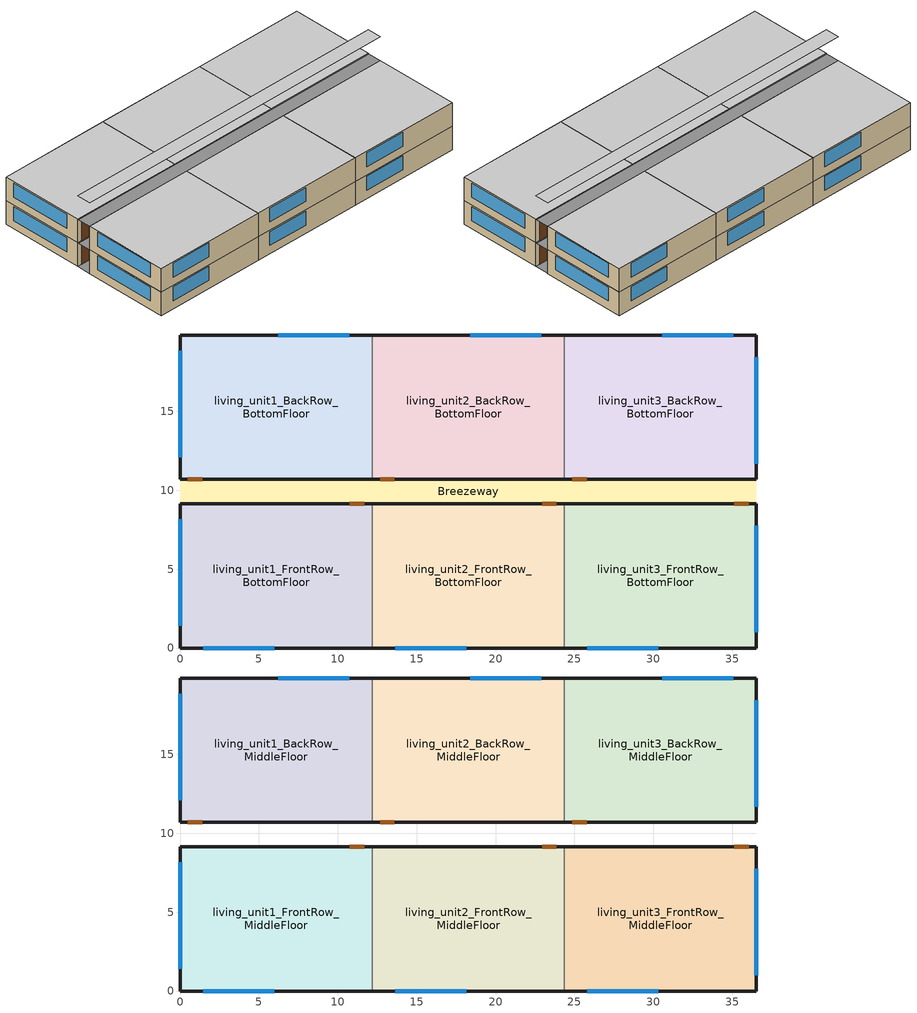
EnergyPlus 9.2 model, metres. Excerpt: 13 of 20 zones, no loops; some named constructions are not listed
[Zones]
living_unit1_FrontRow_BottomFloor
 floor ground (ext-floor-en-std-replaceme-res-replaceme): 12.18,0 0,0 0,9.16 12.18,9.16 z0.15
 wall outside (ext-wall-en-std-replaceme-res-replaceme): 12.18,9.16 0,9.16 0,0 12.18,0 z0.15:2.74
 wall to living_unit2_FrontRow_BottomFloor (interiorwall-res-replaceme): 12.18,0 12.18,9.16 z0.15:2.74
 window (ext-window-en-std-replaceme): 1.46,0 5.96,0 / 0,8.16 0,1.41 z1.07:2.59
 door (ext-door-en-std-replaceme): 11.68,9.16 10.76,9.16 z0.15:2.29
living_unit2_FrontRow_BottomFloor
 floor ground (ext-floor-en-std-replaceme-res-replaceme): 24.36,0 12.18,0 12.18,9.16 24.36,9.16 z0.15
 wall outside (ext-wall-en-std-replaceme-res-replaceme): 12.18,0 24.36,0 / 24.36,9.16 12.18,9.16 z0.15:2.74
 wall to living_unit3_FrontRow_BottomFloor (interiorwall-res-replaceme): 24.36,0 24.36,9.16 z0.15:2.74
 window (ext-window-en-std-replaceme): 13.64,0 18.14,0 z1.07:2.59
 door (ext-door-en-std-replaceme): 23.86,9.16 22.94,9.16 z0.15:2.29
living_unit3_FrontRow_BottomFloor
 floor ground (ext-floor-en-std-replaceme-res-replaceme): 36.54,0 24.36,0 24.36,9.16 36.54,9.16 z0.15
 wall outside (ext-wall-en-std-replaceme-res-replaceme): 24.36,0 36.54,0 36.54,9.16 24.36,9.16 z0.15:2.74
 window (ext-window-en-std-replaceme): 36.54,1 36.54,7.75 / 25.82,0 30.32,0 z1.07:2.59
 door (ext-door-en-std-replaceme): 36.04,9.16 35.12,9.16 z0.15:2.29
living_unit1_BackRow_BottomFloor
 floor ground (ext-floor-en-std-replaceme-res-replaceme): 12.18,10.68 0,10.68 0,19.84 12.18,19.84 z0.15
 wall outside (ext-wall-en-std-replaceme-res-replaceme): 12.18,19.84 0,19.84 0,10.68 12.18,10.68 z0.15:2.74
 wall to living_unit2_BackRow_BottomFloor (interiorwall-res-replaceme): 12.18,10.68 12.18,19.84 z0.15:2.74
 window (ext-window-en-std-replaceme): 10.72,19.84 6.22,19.84 / 0,18.84 0,12.09 z1.07:2.59
 door (ext-door-en-std-replaceme): 0.5,10.68 1.41,10.68 z0.15:2.29
living_unit2_BackRow_BottomFloor
 floor ground (ext-floor-en-std-replaceme-res-replaceme): 24.36,10.68 12.18,10.68 12.18,19.84 24.36,19.84 z0.15
 wall outside (ext-wall-en-std-replaceme-res-replaceme): 12.18,10.68 24.36,10.68 / 24.36,19.84 12.18,19.84 z0.15:2.74
 wall to living_unit3_BackRow_BottomFloor (interiorwall-res-replaceme): 24.36,10.68 24.36,19.84 z0.15:2.74
 window (ext-window-en-std-replaceme): 22.9,19.84 18.4,19.84 z1.07:2.59
 door (ext-door-en-std-replaceme): 12.68,10.68 13.59,10.68 z0.15:2.29
living_unit3_BackRow_BottomFloor
 floor ground (ext-floor-en-std-replaceme-res-replaceme): 36.54,10.68 24.36,10.68 24.36,19.84 36.54,19.84 z0.15
 wall outside (ext-wall-en-std-replaceme-res-replaceme): 24.36,10.68 36.54,10.68 36.54,19.84 24.36,19.84 z0.15:2.74
 window (ext-window-en-std-replaceme): 36.54,11.68 36.54,18.43 / 35.08,19.84 30.58,19.84 z1.07:2.59
 door (ext-door-en-std-replaceme): 24.86,10.68 25.77,10.68 z0.15:2.29
Breezeway
 floor outside (ext-floor-en-std-replaceme-res-replaceme): 36.54,9.16 0,9.16 0,10.68 36.54,10.68 z0.15; 36.54,9.16 0,9.16 0,10.68 36.54,10.68 z2.74; 36.54,9.16 0,9.16 0,10.68 36.54,10.68 z5.33
 ceiling to attic (attic-ceiling-en-std-replaceme): 0,9.16 36.54,9.16 36.54,10.68 0,10.68 z7.92
living_unit1_FrontRow_MiddleFloor
 floor to living_unit1_FrontRow_BottomFloor (ceiling-floor-layer): 12.18,0 0,0 0,9.16 12.18,9.16 z2.74
 wall outside (ext-wall-en-std-replaceme-res-replaceme): 12.18,9.16 0,9.16 0,0 12.18,0 z2.74:5.33
 wall to living_unit2_FrontRow_MiddleFloor (interiorwall-res-replaceme): 12.18,0 12.18,9.16 z2.74:5.33
 window (ext-window-en-std-replaceme): 1.46,0 5.96,0 / 0,8.16 0,1.41 z3.66:5.18
 door (ext-door-en-std-replaceme): 11.68,9.16 10.76,9.16 z2.74:4.88
 ceiling to living_unit1_FrontRow_TopFloor (ceiling-floor-layer): 0,0 12.18,0 12.18,9.16 0,9.16 z5.33
living_unit2_FrontRow_MiddleFloor
 floor to living_unit2_FrontRow_BottomFloor (ceiling-floor-layer): 24.36,0 12.18,0 12.18,9.16 24.36,9.16 z2.74
 wall outside (ext-wall-en-std-replaceme-res-replaceme): 12.18,0 24.36,0 / 24.36,9.16 12.18,9.16 z2.74:5.33
 wall to living_unit3_FrontRow_MiddleFloor (interiorwall-res-replaceme): 24.36,0 24.36,9.16 z2.74:5.33
 window (ext-window-en-std-replaceme): 13.64,0 18.14,0 z3.66:5.18
 door (ext-door-en-std-replaceme): 23.86,9.16 22.94,9.16 z2.74:4.88
 ceiling to living_unit2_FrontRow_TopFloor (ceiling-floor-layer): 12.18,0 24.36,0 24.36,9.16 12.18,9.16 z5.33
living_unit3_FrontRow_MiddleFloor
 floor to living_unit3_FrontRow_BottomFloor (ceiling-floor-layer): 36.54,0 24.36,0 24.36,9.16 36.54,9.16 z2.74
 wall outside (ext-wall-en-std-replaceme-res-replaceme): 24.36,0 36.54,0 36.54,9.16 24.36,9.16 z2.74:5.33
 window (ext-window-en-std-replaceme): 36.54,1 36.54,7.75 / 25.82,0 30.32,0 z3.66:5.18
 door (ext-door-en-std-replaceme): 36.04,9.16 35.12,9.16 z2.74:4.88
 ceiling to living_unit3_FrontRow_TopFloor (ceiling-floor-layer): 24.36,0 36.54,0 36.54,9.16 24.36,9.16 z5.33
living_unit1_BackRow_MiddleFloor
 floor to living_unit1_BackRow_BottomFloor (ceiling-floor-layer): 12.18,10.68 0,10.68 0,19.84 12.18,19.84 z2.74
 wall outside (ext-wall-en-std-replaceme-res-replaceme): 12.18,19.84 0,19.84 0,10.68 12.18,10.68 z2.74:5.33
 wall to living_unit2_BackRow_MiddleFloor (interiorwall-res-replaceme): 12.18,10.68 12.18,19.84 z2.74:5.33
 window (ext-window-en-std-replaceme): 10.72,19.84 6.22,19.84 / 0,18.84 0,12.09 z3.66:5.18
 door (ext-door-en-std-replaceme): 0.5,10.68 1.41,10.68 z2.74:4.88
 ceiling to living_unit1_BackRow_TopFloor (ceiling-floor-layer): 0,10.68 12.18,10.68 12.18,19.84 0,19.84 z5.33
living_unit2_BackRow_MiddleFloor
 floor to living_unit2_BackRow_BottomFloor (ceiling-floor-layer): 24.36,10.68 12.18,10.68 12.18,19.84 24.36,19.84 z2.74
 wall outside (ext-wall-en-std-replaceme-res-replaceme): 12.18,10.68 24.36,10.68 / 24.36,19.84 12.18,19.84 z2.74:5.33
 wall to living_unit3_BackRow_MiddleFloor (interiorwall-res-replaceme): 24.36,10.68 24.36,19.84 z2.74:5.33
 window (ext-window-en-std-replaceme): 22.9,19.84 18.4,19.84 z3.66:5.18
 door (ext-door-en-std-replaceme): 12.68,10.68 13.59,10.68 z2.74:4.88
 ceiling to living_unit2_BackRow_TopFloor (ceiling-floor-layer): 12.18,10.68 24.36,10.68 24.36,19.84 12.18,19.84 z5.33
living_unit3_BackRow_MiddleFloor
 floor to living_unit3_BackRow_BottomFloor (ceiling-floor-layer): 36.54,10.68 24.36,10.68 24.36,19.84 36.54,19.84 z2.74
 wall outside (ext-wall-en-std-replaceme-res-replaceme): 24.36,10.68 36.54,10.68 36.54,19.84 24.36,19.84 z2.74:5.33
 window (ext-window-en-std-replaceme): 36.54,11.68 36.54,18.43 / 35.08,19.84 30.58,19.84 z3.66:5.18
 door (ext-door-en-std-replaceme): 24.86,10.68 25.77,10.68 z2.74:4.88
 ceiling to living_unit3_BackRow_TopFloor (ceiling-floor-layer): 24.36,10.68 36.54,10.68 36.54,19.84 24.36,19.84 z5.33
[Building]
MF_Connecticut_Hartford-Bradley.Intl.AP.725080_gasfurnace_slab_IECC_2006: North Axis {deg}=0; Terrain=Suburbs; Loads Convergence Tolerance Value=0.04; Temperature Convergence Tolerance Value {deltaC}=0.4; Solar Distribution=FullExterior; Maximum Number of Warmup Days=25; Minimum Number of Warmup Days=6
[Site:Location]
Hartford Bradley Intl Ap_CT_USA Design_Conditions: Latitude {deg}=41.93; Longitude {deg}=-72.68; Time Zone {hr}=-5; Elevation {m}=49
[SizingPeriod:WeatherFileDays] Begin Day of Month=21; End Day of Month=22; Day of Week for Start Day=Monday; Use Weather File Daylight Saving Period=Yes; Use Weather File Rain and Snow Indicators=Yes
Name | Begin Month | End Month
WF1 | 1 | 1
WF2 | 7 | 7
[SizingPeriod:DesignDay]
Hartford Bradley Intl Ap Ann Clg .4% Condns DB=>MWB: Month=7; Day of Month=21; Day Type=SummerDesignDay; Maximum Dry-Bulb Temperature {C}=33.1; Daily Dry-Bulb Temperature Range {deltaC}=11.4; Humidity Condition Type=Wetbulb; Wetbulb or DewPoint at Maximum Dry-Bulb {C}=23; Barometric Pressure {Pa}=100738; Wind Speed {m/s}=4.5; Wind Direction {deg}=220; Rain Indicator=No; Snow Indicator=No; Daylight Saving Time Indicator=No; Solar Model Indicator=ASHRAEClearSky; Sky Clearness=1
[Site:WaterMainsTemperature]
Calculation Method=Correlation; Annual Average Outdoor Air Temperature {C}=10.3333; Maximum Difference In Monthly Average Outdoor Air Temperatures {deltaC}=25.6
[Material]
Lumber_2x4: Roughness=Rough; Thickness {m}=0.0890016; Conductivity {W/m-K}=0.115458; Density {kg/m3}=512.64; Specific Heat {J/kg-K}=767.58; Thermal Absorptance=0.9; Solar Absorptance=0.7; Visible Absorptance=0.7
[WindowMaterial:SimpleGlazingSystem]
Glass-en-standard: U-Factor {W/m2-K}=1.98751; Solar Heat Gain Coefficient=0.4; Visible Transmittance=0.88
[WindowMaterial:Blind]
ext_blind: Slat Orientation=Horizontal; Slat Width {m}=0.025; Slat Separation {m}=0.01875; Slat Thickness {m}=0.001; Slat Angle {deg}=45; Slat Conductivity {W/m-K}=221; Slat Beam Solar Transmittance=0; Front Side Slat Beam Solar Reflectance=0.5; Back Side Slat Beam Solar Reflectance=0.5; Slat Diffuse Solar Transmittance=0; Front Side Slat Diffuse Solar Reflectance=0.5; Back Side Slat Diffuse Solar Reflectance=0.5; Slat Beam Visible Transmittance=0; Front Side Slat Beam Visible Reflectance=0.5; Back Side Slat Beam Visible Reflectance=0.5; Slat Diffuse Visible Transmittance=0; Front Side Slat Diffuse Visible Reflectance=0.5; Back Side Slat Diffuse Visible Reflectance=0.5; Slat Infrared Hemispherical Transmittance=0; Front Side Slat Infrared Hemispherical Emissivity=0.9; Back Side Slat Infrared Hemispherical Emissivity=0.9; Blind to Glass Distance {m}=0.05; Blind Top Opening Multiplier=0.5; Blind Bottom Opening Multiplier=0.5; Blind Left Side Opening Multiplier=0.5; Blind Right Side Opening Multiplier=0.5
[Construction]
ceiling-floor-layer: Lumber_2x4
window_w_blinds: ext_blind, Glass-en-standard
[Zone] Multiplier=1
Breezeway; living_unit1_FrontRow_BottomFloor; living_unit2_FrontRow_BottomFloor; living_unit3_FrontRow_BottomFloor; living_unit1_BackRow_BottomFloor; living_unit2_BackRow_BottomFloor; living_unit3_BackRow_BottomFloor; living_unit1_FrontRow_MiddleFloor; living_unit2_FrontRow_MiddleFloor; living_unit3_FrontRow_MiddleFloor; living_unit1_BackRow_MiddleFloor; living_unit2_BackRow_MiddleFloor; living_unit3_BackRow_MiddleFloor
[WindowShadingControl] Shading Type=ExteriorBlind; Construction with Shading=window_w_blinds; Shading Control Type=OnIfHighOutdoorAirTemperature; Setpoint {W/m2, W or deg C}=25; Shading Control Is Scheduled=Yes; Glare Control Is Active=No; Multiple Surface Control Type=Sequential
Name | Zone | Fenestration Surface 1 | Fenestration Surface 2
Shades-living_unit1_FrontRow_BottomFloor | living_unit1_FrontRow_BottomFloor | Window_ldf_unit1_FrontRow_BottomFloor | Window_sdl_unit3_FrontRow_BottomFloor
Shades-living_unit2_FrontRow_BottomFloor | living_unit2_FrontRow_BottomFloor | Window_ldf_unit2_FrontRow_BottomFloor
Shades-living_unit3_FrontRow_BottomFloor | living_unit3_FrontRow_BottomFloor | Window_sdr_unit3_FrontRow_BottomFloor | Window_ldf_unit3_FrontRow_BottomFloor
Shades-living_unit1_BackRow_BottomFloor | living_unit1_BackRow_BottomFloor | Window_ldb_unit1_BackRow_BottomFloor | Window_sdl_unit3_BackRow_BottomFloor
Shades-living_unit2_BackRow_BottomFloor | living_unit2_BackRow_BottomFloor | Window_ldb_unit2_BackRow_BottomFloor
Shades-living_unit3_BackRow_BottomFloor | living_unit3_BackRow_BottomFloor | Window_sdr_unit3_BackRow_BottomFloor | Window_ldb_unit3_BackRow_BottomFloor
Shades-living_unit1_FrontRow_MiddleFloor | living_unit1_FrontRow_MiddleFloor | Window_ldf_unit1_FrontRow_MiddleFloor | Window_sdl_unit3_FrontRow_MiddleFloor
Shades-living_unit2_FrontRow_MiddleFloor | living_unit2_FrontRow_MiddleFloor | Window_ldf_unit2_FrontRow_MiddleFloor
Shades-living_unit3_FrontRow_MiddleFloor | living_unit3_FrontRow_MiddleFloor | Window_sdr_unit3_FrontRow_MiddleFloor | Window_ldf_unit3_FrontRow_MiddleFloor
Shades-living_unit1_BackRow_MiddleFloor | living_unit1_BackRow_MiddleFloor | Window_ldb_unit1_BackRow_MiddleFloor | Window_sdl_unit3_BackRow_MiddleFloor
Shades-living_unit2_BackRow_MiddleFloor | living_unit2_BackRow_MiddleFloor | Window_ldb_unit2_BackRow_MiddleFloor
Shades-living_unit3_BackRow_MiddleFloor | living_unit3_BackRow_MiddleFloor | Window_sdr_unit3_BackRow_MiddleFloor | Window_ldb_unit3_BackRow_MiddleFloor
[GroundHeatTransfer:Control]
gtp_control: Run Basement Preprocessor=no; Run Slab Preprocessor=No
[GroundHeatTransfer:Slab:Materials]
NMAT: Number of materials=2; ALBEDO: Surface Albedo: No Snow=0.16; ALBEDO: Surface Albedo: Snow=0.4; EPSLW: Surface Emissivity: No Snow=0.9; EPSLW: Surface Emissivity: Snow=0.9; Z0: Surface Roughness: No Snow {cm}=0.75; Z0: Surface Roughness: Snow {cm}=0.05; HIN: Indoor HConv: Downward Flow {W/m2-K}=6; HIN: Indoor HConv: Upward {W/m2-K}=9
[GroundHeatTransfer:Slab:MatlProps]
RHO: Slab Material density {kg/m3}=2300; RHO: Soil Density {kg/m3}=1200; CP: Slab CP {J/kg-K}=650; CP: Soil CP {J/kg-K}=1200; TCON: Slab k {W/m-K}=0.9; TCON: Soil k {W/m-K}=1
[GroundHeatTransfer:Slab:BoundConds]
EVTR: Is surface evapotranspiration modeled=FALSE; FIXBC: is the lower boundary at a fixed temperature=TRUE; TDEEPin {C}=10; USRHflag: Is the ground surface h specified by the user?=FALSE
[GroundHeatTransfer:Slab:BldgProps]
IYRS: Number of years to iterate=10; Shape: Slab shape=0; HBLDG: Building height {m}=4; TIN1: January Indoor Average Temperature Setpoint {C}=22.22; TIN2: February Indoor Average Temperature Setpoint {C}=22.22; TIN3: March Indoor Average Temperature Setpoint {C}=22.22; TIN4: April Indoor Average Temperature Setpoint {C}=22.22; TIN5: May Indoor Average Temperature Setpoint {C}=22.22; TIN6: June Indoor Average Temperature Setpoint {C}=23.88; TIN7: July Indoor Average Temperature Setpoint {C}=23.88; TIN8: August Indoor Average Temperature Setpoint {C}=23.88; TIN9: September Indoor Average Temperature Setpoint {C}=23.88; TIN10: October Indoor Average Temperature Setpoint {C}=22.22; TIN11: November Indoor Average Temperature Setpoint {C}=22.22; TIN12: December Indoor Average Temperature Setpoint {C}=22.22; TINAmp: Daily Indoor sine wave variation amplitude {deltaC}=0; ConvTol: Convergence Tolerance=0.1
[GroundHeatTransfer:Slab:Insulation]
RINS: R value of under slab insulation {m2-K/W}=0; DINS: Width of strip of under slab insulation {m}=0; RVINS: R value of vertical insulation {m2-K/W}=1.761; ZVINS: Depth of vertical insulation {m}=1.5; IVINS: Flag: Is there vertical insulation=1
[GroundHeatTransfer:Slab:EquivalentSlab]
APRatio: The area to perimeter ratio for this slab {m}=2.84365; SLABDEPTH: Thickness of slab on grade {m}=0.1; CLEARANCE: Distance from edge of slab to domain edge {m}=15; ZCLEARANCE: Distance from bottom of slab to domain bottom {m}=15
[GroundHeatTransfer:Basement:SimParameters]
F: Multiplier for the ADI solution=0.1; IYRS: Maximum number of yearly iterations:=15
[GroundHeatTransfer:Basement:MatlProps]
NMAT: Number of materials in this domain=6; Density for Foundation Wall {kg/m3}=2243; density for Floor Slab {kg/m3}=2243; density for Ceiling {kg/m3}=311; density for Soil {kg/m3}=1500; density for Gravel {kg/m3}=2000; density for Wood {kg/m3}=449; Specific heat for foundation wall {J/kg-K}=880; Specific heat for floor slab {J/kg-K}=880; Specific heat for ceiling {J/kg-K}=1530; Specific heat for soil {J/kg-K}=840; Specific heat for gravel {J/kg-K}=720; Specific heat for wood {J/kg-K}=1530; Thermal conductivity for foundation wall {W/m-K}=1.4; Thermal conductivity for floor slab {W/m-K}=1.4; Thermal conductivity for ceiling {W/m-K}=0.09; thermal conductivity for soil {W/m-K}=1.1; thermal conductivity for gravel {W/m-K}=1.9; thermal conductivity for wood {W/m-K}=0.12
[GroundHeatTransfer:Basement:Insulation]
REXT: R Value of any exterior insulation {m2-K/W}=2.2893; INSFULL: Flag: Is the wall fully insulated?=True
[GroundHeatTransfer:Basement:SurfaceProps]
ALBEDO: Surface albedo for No snow conditions=0.16; ALBEDO: Surface albedo for snow conditions=0.4; EPSLN: Surface emissivity No Snow=0.94; EPSLN: Surface emissivity with Snow=0.86; VEGHT: Surface roughness No snow conditions {cm}=6; VEGHT: Surface roughness Snow conditions {cm}=0.25; PET: Flag, Potential evapotranspiration on?=False
[GroundHeatTransfer:Basement:BldgData]
DWALL: Wall thickness {m}=0.2; DSLAB: Floor slab thickness {m}=0.243828; DGRAVXY: Width of gravel pit beside basement wall {m}=0.3; DGRAVZN: Gravel depth extending above the floor slab {m}=0.2; DGRAVZP: Gravel depth below the floor slab {m}=0.1
[GroundHeatTransfer:Basement:Interior]
COND: Flag: Is the basement conditioned?=True; HIN: Downward convection only heat transfer coefficient {W/m2-K}=0.92; HIN: Upward convection only heat transfer coefficient {W/m2-K}=4.04; HIN: Horizontal convection only heat transfer coefficient {W/m2-K}=3.08; HIN: Downward combined (convection and radiation) heat transfer coefficient {W/m2-K}=6.13; HIN: Upward combined (convection and radiation) heat transfer coefficient {W/m2-K}=9.26; HIN: Horizontal combined (convection and radiation) heat transfer coefficient {W/m2-K}=8.29
[GroundHeatTransfer:Basement:ComBldg]
January average temperature {C}=21; February average temperature {C}=21; March average temperature {C}=21; April average temperature {C}=21; May average temperature {C}=24; June average temperature {C}=24; July average temperature {C}=24; August average temperature {C}=24; September average temperature {C}=24; October average temperature {C}=24; November average temperature {C}=21; December average temperature {C}=21; Daily variation sine wave amplitude {deltaC}=21
[GroundHeatTransfer:Basement:EquivSlab]
APRatio: The area to perimeter ratio for this slab {m}=8.57295; EquivSizing: Flag=True
[GroundHeatTransfer:Basement:EquivAutoGrid]
CLEARANCE: Distance from outside of wall to edge of 3-D ground domain {m}=15; SlabDepth: Thickness of the floor slab {m}=0.1; BaseDepth: Depth of the basement wall below grade {m}=1.21914
[People] Number of People Schedule=occupancy_sch; Number of People Calculation Method=People; Number of People=2; Fraction Radiant=0; Sensible Heat Fraction=autocalculate; Activity Level Schedule=activity_sch; Enable ASHRAE 55 Comfort Warnings=No; Mean Radiant Temperature Calculation Type=ZoneAveraged
Name | Zone or ZoneList
people_unit1_FrontRow_BottomFloor | living_unit1_FrontRow_BottomFloor
people_unit2_FrontRow_BottomFloor | living_unit2_FrontRow_BottomFloor
people_unit3_FrontRow_BottomFloor | living_unit3_FrontRow_BottomFloor
people_unit1_BackRow_BottomFloor | living_unit1_BackRow_BottomFloor
people_unit2_BackRow_BottomFloor | living_unit2_BackRow_BottomFloor
people_unit3_BackRow_BottomFloor | living_unit3_BackRow_BottomFloor
people_unit1_FrontRow_MiddleFloor | living_unit1_FrontRow_MiddleFloor
people_unit2_FrontRow_MiddleFloor | living_unit2_FrontRow_MiddleFloor
people_unit3_FrontRow_MiddleFloor | living_unit3_FrontRow_MiddleFloor
people_unit1_BackRow_MiddleFloor | living_unit1_BackRow_MiddleFloor
people_unit2_BackRow_MiddleFloor | living_unit2_BackRow_MiddleFloor
people_unit3_BackRow_MiddleFloor | living_unit3_BackRow_MiddleFloor
[Lights] Design Level Calculation Method=Watts/Area; Return Air Fraction=0; Fraction Radiant=0.6; Fraction Visible=0.2; Fraction Replaceable=0
Name | Zone or ZoneList | Schedule | Watts per Zone Floor Area {W/m2}
Living Hardwired Lighting1_FrontRow_BottomFloor | living_unit1_FrontRow_BottomFloor | LightingProfile_EELighting | 1.5
Living Plug-in Lighting1_FrontRow_BottomFloor | living_unit1_FrontRow_BottomFloor | LightingProfile | 0.3097
Living Hardwired Lighting2_FrontRow_BottomFloor | living_unit2_FrontRow_BottomFloor | LightingProfile_EELighting | 1.239
Living Plug-in Lighting2_FrontRow_BottomFloor | living_unit2_FrontRow_BottomFloor | LightingProfile_EELighting | 0.3097
Living Hardwired Lighting3_FrontRow_BottomFloor | living_unit3_FrontRow_BottomFloor | LightingProfile_EELighting | 1.239
Living Plug-in Lighting3_FrontRow_BottomFloor | living_unit3_FrontRow_BottomFloor | LightingProfile_EELighting | 0.3097
Living Hardwired Lighting1_BackRow_BottomFloor | living_unit1_BackRow_BottomFloor | LightingProfile_EELighting | 1.239
Living Plug-in Lighting1_BackRow_BottomFloor | living_unit1_BackRow_BottomFloor | LightingProfile_EELighting | 0.3097
Living Hardwired Lighting2_BackRow_BottomFloor | living_unit2_BackRow_BottomFloor | LightingProfile_EELighting | 1.239
Living Plug-in Lighting2_BackRow_BottomFloor | living_unit2_BackRow_BottomFloor | LightingProfile_EELighting | 0.3097
Living Hardwired Lighting3_BackRow_BottomFloor | living_unit3_BackRow_BottomFloor | LightingProfile_EELighting | 1.239
Living Plug-in Lighting3_BackRow_BottomFloor | living_unit3_BackRow_BottomFloor | LightingProfile_EELighting | 0.3097
Living Hardwired Lighting1_FrontRow_MiddleFloor | living_unit1_FrontRow_MiddleFloor | LightingProfile_EELighting | 1.239
Living Plug-in Lighting1_FrontRow_MiddleFloor | living_unit1_FrontRow_MiddleFloor | LightingProfile | 0.3097
Living Hardwired Lighting2_FrontRow_MiddleFloor | living_unit2_FrontRow_MiddleFloor | LightingProfile | 1.239
Living Plug-in Lighting2_FrontRow_MiddleFloor | living_unit2_FrontRow_MiddleFloor | LightingProfile | 0.3097
Living Hardwired Lighting3_FrontRow_MiddleFloor | living_unit3_FrontRow_MiddleFloor | LightingProfile_EELighting | 1.239
Living Plug-in Lighting3_FrontRow_MiddleFloor | living_unit3_FrontRow_MiddleFloor | LightingProfile_EELighting | 0.3097
Living Hardwired Lighting1_BackRow_MiddleFloor | living_unit1_BackRow_MiddleFloor | LightingProfile_EELighting | 1.239
Living Plug-in Lighting1_BackRow_MiddleFloor | living_unit1_BackRow_MiddleFloor | LightingProfile_EELighting | 0.3097
Living Hardwired Lighting2_BackRow_MiddleFloor | living_unit2_BackRow_MiddleFloor | LightingProfile_EELighting | 1.239
Living Plug-in Lighting2_BackRow_MiddleFloor | living_unit2_BackRow_MiddleFloor | LightingProfile_EELighting | 0.3097
Living Hardwired Lighting3_BackRow_MiddleFloor | living_unit3_BackRow_MiddleFloor | LightingProfile_EELighting | 1.239
Living Plug-in Lighting3_BackRow_MiddleFloor | living_unit3_BackRow_MiddleFloor | LightingProfile_EELighting | 0.3097
[ElectricEquipment]
Name | Zone or ZoneList | Schedule | Design Level Calculation Method | Design Level {W} | Fraction Latent | Fraction Radiant | Fraction Lost | Watts per Zone Floor Area {W/m2}
Refrigerator1_FrontRow_BottomFloor | living_unit1_FrontRow_BottomFloor | Refrigerator | EquipmentLevel | 91.094 | 0 | 0 | 0
Misc Elec Load1_FrontRow_BottomFloor | living_unit1_FrontRow_BottomFloor | MiscPlugLoad | Watts/Area |  | 0.062439 | 0.411909 | 0.251045 | 2.46
Clothes Washer1_FrontRow_BottomFloor | living_unit1_FrontRow_BottomFloor | ClothesWasher | EquipmentLevel | 29.5818 | 0 | 0.48 | 0.2
Clothes Dryer1_FrontRow_BottomFloor | living_unit1_FrontRow_BottomFloor | ClothesDryer | EquipmentLevel | 222.113 | 0.05 | 0.09 | 0.8
Dishwasher1_FrontRow_BottomFloor | living_unit1_FrontRow_BottomFloor | Dishwasher | EquipmentLevel | 68.3276 | 0.15 | 0.36 | 0.25
Misc Elec Load21_FrontRow_BottomFloor | living_unit1_FrontRow_BottomFloor | always_avail | EquipmentLevel | 121.881 | 0.062439 | 0.411909 | 0.251045
Refrigerator2_FrontRow_BottomFloor | living_unit2_FrontRow_BottomFloor | Refrigerator | EquipmentLevel | 91.094 | 0 | 0 | 0
Misc Elec Load2_FrontRow_BottomFloor | living_unit2_FrontRow_BottomFloor | MiscPlugLoad | Watts/Area |  | 0.062439 | 0.411909 | 0.251045 | 2.46
Clothes Washer2_FrontRow_BottomFloor | living_unit2_FrontRow_BottomFloor | ClothesWasher | EquipmentLevel | 29.5818 | 0 | 0.48 | 0.2
Clothes Dryer2_FrontRow_BottomFloor | living_unit2_FrontRow_BottomFloor | ClothesDryer | EquipmentLevel | 222.113 | 0.05 | 0.09 | 0.8
Dishwasher2_FrontRow_BottomFloor | living_unit2_FrontRow_BottomFloor | Dishwasher | EquipmentLevel | 68.3276 | 0.15 | 0.36 | 0.25
Misc Elec Load22_FrontRow_BottomFloor | living_unit2_FrontRow_BottomFloor | always_avail | EquipmentLevel | 121.881 | 0.062439 | 0.411909 | 0.251045
Refrigerator3_FrontRow_BottomFloor | living_unit3_FrontRow_BottomFloor | Refrigerator | EquipmentLevel | 91.094 | 0 | 0 | 0
Misc Elec Load3_FrontRow_BottomFloor | living_unit3_FrontRow_BottomFloor | MiscPlugLoad | Watts/Area |  | 0.062439 | 0.411909 | 0.251045 | 2.46
Clothes Washer3_FrontRow_BottomFloor | living_unit3_FrontRow_BottomFloor | ClothesWasher | EquipmentLevel | 29.5818 | 0 | 0.48 | 0.2
Clothes Dryer3_FrontRow_BottomFloor | living_unit3_FrontRow_BottomFloor | ClothesDryer | EquipmentLevel | 222.113 | 0.05 | 0.09 | 0.8
Dishwasher3_FrontRow_BottomFloor | living_unit3_FrontRow_BottomFloor | Dishwasher | EquipmentLevel | 68.3276 | 0.15 | 0.36 | 0.25
Misc Elec Load23_FrontRow_BottomFloor | living_unit3_FrontRow_BottomFloor | always_avail | EquipmentLevel | 121.881 | 0.062439 | 0.411909 | 0.251045
Refrigerator1_BackRow_BottomFloor | living_unit1_BackRow_BottomFloor | Refrigerator | EquipmentLevel | 91.094 | 0 | 0 | 0
Misc Elec Load1_BackRow_BottomFloor | living_unit1_BackRow_BottomFloor | MiscPlugLoad | Watts/Area |  | 0.062439 | 0.411909 | 0.251045 | 2.46
Clothes Washer1_BackRow_BottomFloor | living_unit1_BackRow_BottomFloor | ClothesWasher | EquipmentLevel | 29.5818 | 0 | 0.48 | 0.2
Clothes Dryer1_BackRow_BottomFloor | living_unit1_BackRow_BottomFloor | ClothesDryer | EquipmentLevel | 222.113 | 0.05 | 0.09 | 0.8
Dishwasher1_BackRow_BottomFloor | living_unit1_BackRow_BottomFloor | Dishwasher | EquipmentLevel | 68.3276 | 0.15 | 0.36 | 0.25
Misc Elec Load21_BackRow_BottomFloor | living_unit1_BackRow_BottomFloor | always_avail | EquipmentLevel | 121.881 | 0.062439 | 0.411909 | 0.251045
Refrigerator2_BackRow_BottomFloor | living_unit2_BackRow_BottomFloor | Refrigerator | EquipmentLevel | 91.094 | 0 | 0 | 0
Misc Elec Load2_BackRow_BottomFloor | living_unit2_BackRow_BottomFloor | MiscPlugLoad | Watts/Area |  | 0.062439 | 0.411909 | 0.251045 | 2.46
Clothes Washer2_BackRow_BottomFloor | living_unit2_BackRow_BottomFloor | ClothesWasher | EquipmentLevel | 29.5818 | 0 | 0.48 | 0.2
Clothes Dryer2_BackRow_BottomFloor | living_unit2_BackRow_BottomFloor | ClothesDryer | EquipmentLevel | 222.113 | 0.05 | 0.09 | 0.8
Dishwasher2_BackRow_BottomFloor | living_unit2_BackRow_BottomFloor | Dishwasher | EquipmentLevel | 68.3276 | 0.15 | 0.36 | 0.25
Misc Elec Load22_BackRow_BottomFloor | living_unit2_BackRow_BottomFloor | always_avail | EquipmentLevel | 121.881 | 0.062439 | 0.411909 | 0.251045
Refrigerator3_BackRow_BottomFloor | living_unit3_BackRow_BottomFloor | Refrigerator | EquipmentLevel | 91.094 | 0 | 0 | 0
Misc Elec Load3_BackRow_BottomFloor | living_unit3_BackRow_BottomFloor | MiscPlugLoad | Watts/Area |  | 0.062439 | 0.411909 | 0.251045 | 2.46
Clothes Washer3_BackRow_BottomFloor | living_unit3_BackRow_BottomFloor | ClothesWasher | EquipmentLevel | 29.5818 | 0 | 0.48 | 0.2
Clothes Dryer3_BackRow_BottomFloor | living_unit3_BackRow_BottomFloor | ClothesDryer | EquipmentLevel | 222.113 | 0.05 | 0.09 | 0.8
Dishwasher3_BackRow_BottomFloor | living_unit3_BackRow_BottomFloor | Dishwasher | EquipmentLevel | 68.3276 | 0.15 | 0.36 | 0.25
Misc Elec Load23_BackRow_BottomFloor | living_unit3_BackRow_BottomFloor | always_avail | EquipmentLevel | 121.881 | 0.062439 | 0.411909 | 0.251045
Refrigerator1_FrontRow_MiddleFloor | living_unit1_FrontRow_MiddleFloor | Refrigerator | EquipmentLevel | 91.094 | 0 | 0 | 0
Misc Elec Load1_FrontRow_MiddleFloor | living_unit1_FrontRow_MiddleFloor | MiscPlugLoad | Watts/Area |  | 0.062439 | 0.411909 | 0.251045 | 2.46
Clothes Washer1_FrontRow_MiddleFloor | living_unit1_FrontRow_MiddleFloor | ClothesWasher | EquipmentLevel | 29.5818 | 0 | 0.48 | 0.2
Clothes Dryer1_FrontRow_MiddleFloor | living_unit1_FrontRow_MiddleFloor | ClothesDryer | EquipmentLevel | 222.113 | 0.05 | 0.09 | 0.8
Dishwasher1_FrontRow_MiddleFloor | living_unit1_FrontRow_MiddleFloor | Dishwasher | EquipmentLevel | 68.3276 | 0.15 | 0.36 | 0.25
Misc Elec Load21_FrontRow_MiddleFloor | living_unit1_FrontRow_MiddleFloor | always_avail | EquipmentLevel | 121.881 | 0.062439 | 0.411909 | 0.251045
Refrigerator2_FrontRow_MiddleFloor | living_unit2_FrontRow_MiddleFloor | Refrigerator | EquipmentLevel | 91.094 | 0 | 0 | 0
Misc Elec Load2_FrontRow_MiddleFloor | living_unit2_FrontRow_MiddleFloor | MiscPlugLoad | Watts/Area |  | 0.062439 | 0.411909 | 0.251045 | 2.46
Clothes Washer2_FrontRow_MiddleFloor | living_unit2_FrontRow_MiddleFloor | ClothesWasher | EquipmentLevel | 29.5818 | 0 | 0.48 | 0.2
Clothes Dryer2_FrontRow_MiddleFloor | living_unit2_FrontRow_MiddleFloor | ClothesDryer | EquipmentLevel | 222.113 | 0.05 | 0.09 | 0.8
Dishwasher2_FrontRow_MiddleFloor | living_unit2_FrontRow_MiddleFloor | Dishwasher | EquipmentLevel | 68.3276 | 0.15 | 0.36 | 0.25
Misc Elec Load22_FrontRow_MiddleFloor | living_unit2_FrontRow_MiddleFloor | always_avail | EquipmentLevel | 121.881 | 0.062439 | 0.411909 | 0.251045
Refrigerator3_FrontRow_MiddleFloor | living_unit3_FrontRow_MiddleFloor | Refrigerator | EquipmentLevel | 91.094 | 0 | 0 | 0
Misc Elec Load3_FrontRow_MiddleFloor | living_unit3_FrontRow_MiddleFloor | MiscPlugLoad | Watts/Area |  | 0.062439 | 0.411909 | 0.251045 | 2.46
Clothes Washer3_FrontRow_MiddleFloor | living_unit3_FrontRow_MiddleFloor | ClothesWasher | EquipmentLevel | 29.5818 | 0 | 0.48 | 0.2
Clothes Dryer3_FrontRow_MiddleFloor | living_unit3_FrontRow_MiddleFloor | ClothesDryer | EquipmentLevel | 222.113 | 0.05 | 0.09 | 0.8
Dishwasher3_FrontRow_MiddleFloor | living_unit3_FrontRow_MiddleFloor | Dishwasher | EquipmentLevel | 68.3276 | 0.15 | 0.36 | 0.25
Misc Elec Load23_FrontRow_MiddleFloor | living_unit3_FrontRow_MiddleFloor | always_avail | EquipmentLevel | 121.881 | 0.062439 | 0.411909 | 0.251045
Refrigerator1_BackRow_MiddleFloor | living_unit1_BackRow_MiddleFloor | Refrigerator | EquipmentLevel | 91.094 | 0 | 0 | 0
Misc Elec Load1_BackRow_MiddleFloor | living_unit1_BackRow_MiddleFloor | MiscPlugLoad | Watts/Area |  | 0.062439 | 0.411909 | 0.251045 | 2.46
Clothes Washer1_BackRow_MiddleFloor | living_unit1_BackRow_MiddleFloor | ClothesWasher | EquipmentLevel | 29.5818 | 0 | 0.48 | 0.2
Clothes Dryer1_BackRow_MiddleFloor | living_unit1_BackRow_MiddleFloor | ClothesDryer | EquipmentLevel | 222.113 | 0.05 | 0.09 | 0.8
Dishwasher1_BackRow_MiddleFloor | living_unit1_BackRow_MiddleFloor | Dishwasher | EquipmentLevel | 68.3276 | 0.15 | 0.36 | 0.25
Misc Elec Load21_BackRow_MiddleFloor | living_unit1_BackRow_MiddleFloor | always_avail | EquipmentLevel | 121.881 | 0.062439 | 0.411909 | 0.251045
Refrigerator2_BackRow_MiddleFloor | living_unit2_BackRow_MiddleFloor | Refrigerator | EquipmentLevel | 91.094 | 0 | 0 | 0
Misc Elec Load2_BackRow_MiddleFloor | living_unit2_BackRow_MiddleFloor | MiscPlugLoad | Watts/Area |  | 0.062439 | 0.411909 | 0.251045 | 2.46
Clothes Washer2_BackRow_MiddleFloor | living_unit2_BackRow_MiddleFloor | ClothesWasher | EquipmentLevel | 29.5818 | 0 | 0.48 | 0.2
Clothes Dryer2_BackRow_MiddleFloor | living_unit2_BackRow_MiddleFloor | ClothesDryer | EquipmentLevel | 222.113 | 0.05 | 0.09 | 0.8
Dishwasher2_BackRow_MiddleFloor | living_unit2_BackRow_MiddleFloor | Dishwasher | EquipmentLevel | 68.3276 | 0.15 | 0.36 | 0.25
Misc Elec Load22_BackRow_MiddleFloor | living_unit2_BackRow_MiddleFloor | always_avail | EquipmentLevel | 121.881 | 0.062439 | 0.411909 | 0.251045
Refrigerator3_BackRow_MiddleFloor | living_unit3_BackRow_MiddleFloor | Refrigerator | EquipmentLevel | 91.094 | 0 | 0 | 0
Misc Elec Load3_BackRow_MiddleFloor | living_unit3_BackRow_MiddleFloor | MiscPlugLoad | Watts/Area |  | 0.062439 | 0.411909 | 0.251045 | 2.46
Clothes Washer3_BackRow_MiddleFloor | living_unit3_BackRow_MiddleFloor | ClothesWasher | EquipmentLevel | 29.5818 | 0 | 0.48 | 0.2
Clothes Dryer3_BackRow_MiddleFloor | living_unit3_BackRow_MiddleFloor | ClothesDryer | EquipmentLevel | 222.113 | 0.05 | 0.09 | 0.8
Dishwasher3_BackRow_MiddleFloor | living_unit3_BackRow_MiddleFloor | Dishwasher | EquipmentLevel | 68.3276 | 0.15 | 0.36 | 0.25
Misc Elec Load23_BackRow_MiddleFloor | living_unit3_BackRow_MiddleFloor | always_avail | EquipmentLevel | 121.881 | 0.062439 | 0.411909 | 0.251045
[GasEquipment]
Name | Zone or ZoneList | Schedule | Design Level Calculation Method | Design Level {W} | Fraction Latent | Fraction Radiant | Fraction Lost | Power per Zone Floor Area {W/m2}
Cooking Range1_FrontRow_BottomFloor | living_unit1_FrontRow_BottomFloor | CookingRange | EquipmentLevel | 248.498 | 0.3 | 0.24 | 0.3
Misc Gas Load1_FrontRow_BottomFloor | living_unit1_FrontRow_BottomFloor | MiscPlugLoad | Watts/Area |  | 0.062439 | 0.411909 | 0.251045 | 0.297
Cooking Range2_FrontRow_BottomFloor | living_unit2_FrontRow_BottomFloor | CookingRange | EquipmentLevel | 248.498 | 0.3 | 0.24 | 0.3
Misc Gas Load2_FrontRow_BottomFloor | living_unit2_FrontRow_BottomFloor | MiscPlugLoad | Watts/Area |  | 0.062439 | 0.411909 | 0.251045 | 0.297
Cooking Range3_FrontRow_BottomFloor | living_unit3_FrontRow_BottomFloor | CookingRange | EquipmentLevel | 248.498 | 0.3 | 0.24 | 0.3
Misc Gas Load3_FrontRow_BottomFloor | living_unit3_FrontRow_BottomFloor | MiscPlugLoad | Watts/Area |  | 0.062439 | 0.411909 | 0.251045 | 0.297
Cooking Range1_BackRow_BottomFloor | living_unit1_BackRow_BottomFloor | CookingRange | EquipmentLevel | 248.498 | 0.3 | 0.24 | 0.3
Misc Gas Load1_BackRow_BottomFloor | living_unit1_BackRow_BottomFloor | MiscPlugLoad | Watts/Area |  | 0.062439 | 0.411909 | 0.251045 | 0.297
Cooking Range2_BackRow_BottomFloor | living_unit2_BackRow_BottomFloor | CookingRange | EquipmentLevel | 248.498 | 0.3 | 0.24 | 0.3
Misc Gas Load2_BackRow_BottomFloor | living_unit2_BackRow_BottomFloor | MiscPlugLoad | Watts/Area |  | 0.062439 | 0.411909 | 0.251045 | 0.297
Cooking Range3_BackRow_BottomFloor | living_unit3_BackRow_BottomFloor | CookingRange | EquipmentLevel | 248.498 | 0.3 | 0.24 | 0.3
Misc Gas Load3_BackRow_BottomFloor | living_unit3_BackRow_BottomFloor | MiscPlugLoad | Watts/Area |  | 0.062439 | 0.411909 | 0.251045 | 0.297
Cooking Range1_FrontRow_MiddleFloor | living_unit1_FrontRow_MiddleFloor | CookingRange | EquipmentLevel | 248.498 | 0.3 | 0.24 | 0.3
Misc Gas Load1_FrontRow_MiddleFloor | living_unit1_FrontRow_MiddleFloor | MiscPlugLoad | Watts/Area |  | 0.062439 | 0.411909 | 0.251045 | 0.297
Cooking Range2_FrontRow_MiddleFloor | living_unit2_FrontRow_MiddleFloor | CookingRange | EquipmentLevel | 248.498 | 0.3 | 0.24 | 0.3
Misc Gas Load2_FrontRow_MiddleFloor | living_unit2_FrontRow_MiddleFloor | MiscPlugLoad | Watts/Area |  | 0.062439 | 0.411909 | 0.251045 | 0.297
Cooking Range3_FrontRow_MiddleFloor | living_unit3_FrontRow_MiddleFloor | CookingRange | EquipmentLevel | 248.498 | 0.3 | 0.24 | 0.3
Misc Gas Load3_FrontRow_MiddleFloor | living_unit3_FrontRow_MiddleFloor | MiscPlugLoad | Watts/Area |  | 0.062439 | 0.411909 | 0.251045 | 0.297
Cooking Range1_BackRow_MiddleFloor | living_unit1_BackRow_MiddleFloor | CookingRange | EquipmentLevel | 248.498 | 0.3 | 0.24 | 0.3
Misc Gas Load1_BackRow_MiddleFloor | living_unit1_BackRow_MiddleFloor | MiscPlugLoad | Watts/Area |  | 0.062439 | 0.411909 | 0.251045 | 0.297
Cooking Range2_BackRow_MiddleFloor | living_unit2_BackRow_MiddleFloor | CookingRange | EquipmentLevel | 248.498 | 0.3 | 0.24 | 0.3
Misc Gas Load2_BackRow_MiddleFloor | living_unit2_BackRow_MiddleFloor | MiscPlugLoad | Watts/Area |  | 0.062439 | 0.411909 | 0.251045 | 0.297
Cooking Range3_BackRow_MiddleFloor | living_unit3_BackRow_MiddleFloor | CookingRange | EquipmentLevel | 248.498 | 0.3 | 0.24 | 0.3
Misc Gas Load3_BackRow_MiddleFloor | living_unit3_BackRow_MiddleFloor | MiscPlugLoad | Watts/Area |  | 0.062439 | 0.411909 | 0.251045 | 0.297
[ZoneInfiltration:EffectiveLeakageArea] Schedule=always_avail; Stack Coefficient=0.00029; Wind Coefficient=0.000231
Name | Zone | Effective Air Leakage Area {cm2}
Living_ShermanGrimsrud_unit1_FrontRow_BottomFloor | living_unit1_FrontRow_BottomFloor | 286.263
Living_ShermanGrimsrud_unit2_FrontRow_BottomFloor | living_unit2_FrontRow_BottomFloor | 252.072
Living_ShermanGrimsrud_unit3_FrontRow_BottomFloor | living_unit3_FrontRow_BottomFloor | 286.263
Living_ShermanGrimsrud_unit1_BackRow_BottomFloor | living_unit1_BackRow_BottomFloor | 286.263
Living_ShermanGrimsrud_unit2_BackRow_BottomFloor | living_unit2_BackRow_BottomFloor | 252.072
Living_ShermanGrimsrud_unit3_BackRow_BottomFloor | living_unit3_BackRow_BottomFloor | 286.263
Living_ShermanGrimsrud_unit1_FrontRow_MiddleFloor | living_unit1_FrontRow_MiddleFloor | 125.366
Living_ShermanGrimsrud_unit2_FrontRow_MiddleFloor | living_unit2_FrontRow_MiddleFloor | 91.175
Living_ShermanGrimsrud_unit3_FrontRow_MiddleFloor | living_unit3_FrontRow_MiddleFloor | 125.366
Living_ShermanGrimsrud_unit1_BackRow_MiddleFloor | living_unit1_BackRow_MiddleFloor | 125.366
Living_ShermanGrimsrud_unit2_BackRow_MiddleFloor | living_unit2_BackRow_MiddleFloor | 91.175
Living_ShermanGrimsrud_unit3_BackRow_MiddleFloor | living_unit3_BackRow_MiddleFloor | 125.366
[ZoneVentilation:DesignFlowRate] Schedule=always_avail; Design Flow Rate Calculation Method=Flow/Zone; Design Flow Rate {m3/s}=0.0212525; Ventilation Type=Exhaust; Fan Pressure Rise {Pa}=0; Fan Total Efficiency=1; Constant Term Coefficient=1; Temperature Term Coefficient=0; Velocity Term Coefficient=0; Velocity Squared Term Coefficient=0; Minimum Indoor Temperature {C}=-100; Maximum Indoor Temperature {C}=100; Delta Temperature {deltaC}=-100; Minimum Outdoor Temperature {C}=-100; Maximum Outdoor Temperature {C}=100; Maximum Wind Speed {m/s}=40
Name | Zone or ZoneList
Ventilation_unit1_FrontRow_BottomFloor | living_unit1_FrontRow_BottomFloor
Ventilation_unit2_FrontRow_BottomFloor | living_unit2_FrontRow_BottomFloor
Ventilation_unit3_FrontRow_BottomFloor | living_unit3_FrontRow_BottomFloor
Ventilation_unit1_BackRow_BottomFloor | living_unit1_BackRow_BottomFloor
Ventilation_unit2_BackRow_BottomFloor | living_unit2_BackRow_BottomFloor
Ventilation_unit3_BackRow_BottomFloor | living_unit3_BackRow_BottomFloor
Ventilation_unit1_FrontRow_MiddleFloor | living_unit1_FrontRow_MiddleFloor
Ventilation_unit2_FrontRow_MiddleFloor | living_unit2_FrontRow_MiddleFloor
Ventilation_unit3_FrontRow_MiddleFloor | living_unit3_FrontRow_MiddleFloor
Ventilation_unit1_BackRow_MiddleFloor | living_unit1_BackRow_MiddleFloor
Ventilation_unit2_BackRow_MiddleFloor | living_unit2_BackRow_MiddleFloor
Ventilation_unit3_BackRow_MiddleFloor | living_unit3_BackRow_MiddleFloor
[Exterior:Lights]
Name | Schedule | Design Level {W}
Exterior-Lights_unit1_FrontRow_BottomFloor; Exterior-Lights_unit2_FrontRow_BottomFloor; Exterior-Lights_unit3_FrontRow_BottomFloor; Exterior-Lights_unit1_BackRow_BottomFloor; Exterior-Lights_unit2_BackRow_BottomFloor; Exterior-Lights_unit3_BackRow_BottomFloor; Exterior-Lights_unit1_FrontRow_MiddleFloor; Exterior-Lights_unit2_FrontRow_MiddleFloor; Exterior-Lights_unit3_FrontRow_MiddleFloor; Exterior-Lights_unit1_BackRow_MiddleFloor; Exterior-Lights_unit2_BackRow_MiddleFloor; Exterior-Lights_unit3_BackRow_MiddleFloor; Exterior-Lights_unit1_FrontRow_TopFloor; Exterior-Lights_unit2_FrontRow_TopFloor; Exterior-Lights_unit3_FrontRow_TopFloor; Exterior-Lights_unit1_BackRow_TopFloor; Exterior-Lights_unit2_BackRow_TopFloor; Exterior-Lights_unit3_BackRow_TopFloor | ExteriorLightingProfile | 30
Garage-Lights_unit1_FrontRow_BottomFloor; Garage-Lights_unit2_FrontRow_BottomFloor; Garage-Lights_unit3_FrontRow_BottomFloor; Garage-Lights_unit1_BackRow_BottomFloor; Garage-Lights_unit2_BackRow_BottomFloor; Garage-Lights_unit3_BackRow_BottomFloor; Garage-Lights_unit1_FrontRow_MiddleFloor; Garage-Lights_unit2_FrontRow_MiddleFloor; Garage-Lights_unit3_FrontRow_MiddleFloor; Garage-Lights_unit1_BackRow_MiddleFloor; Garage-Lights_unit2_BackRow_MiddleFloor; Garage-Lights_unit3_BackRow_MiddleFloor; Garage-Lights_unit1_FrontRow_TopFloor; Garage-Lights_unit2_FrontRow_TopFloor; Garage-Lights_unit3_FrontRow_TopFloor; Garage-Lights_unit1_BackRow_TopFloor; Garage-Lights_unit2_BackRow_TopFloor | LightingProfile | 6
Garage-Lights_unit3_BackRow_TopFloor | LightingProfile | 8.416
[AvailabilityManager:Scheduled]
System availability: Schedule=always_avail
[Schedule:Day:Hourly]
OccupancyDay: 1, 1, 1, 1, 1, 1, 1, 0.8831, 0.40861, 0.24189, 0.24189, 0.24189, 0.24189, 0.24189, 0.24189, 0.24189, 0.29498, 0.5531, 0.89693, 0.89693, 0.89693, 1, 1, 1
LightingProfileDay: 0.0625, 0.0625, 0.0625, 0.0625, 0.1875, 0.390625, 0.4375, 0.390625, 0.171875, 0.117188, 0.117188, 0.117188, 0.117188, 0.117188, 0.117188, 0.203125, 0.4375, 0.609375, 0.820312, 0.984375, 1, 0.6875, 0.382812, 0.15625
ExteriorLightingProfileDay: 1, 1, 1, 1, 1, 1, 0, 0, 0, 0, 0, 0, 0, 0, 0, 0, 0, 0, 1, 1, 1, 1, 1, 1
LightingProfileDay_EELighting: 0.06875, 0.06875, 0.06875, 0.06875, 0.20625, 0.429688, 0.48125, 0.429688, 0.189062, 0.128906, 0.128906, 0.128906, 0.128906, 0.128906, 0.128906, 0.223438, 0.48125, 0.670312, 0.902344, 1, 1, 0.75625, 0.421094, 0.171875
RefrigeratorDay: 0.8, 0.782696, 0.765594, 0.742857, 0.731388, 0.731388, 0.75996, 0.8, 0.817103, 0.828571, 0.8, 0.8, 0.839839, 0.839839, 0.828571, 0.839839, 0.885714, 0.971429, 1, 0.971429, 0.942857, 0.925553, 0.885714, 0.828571
MiscPlugLoadDay: 0.60749, 0.559339, 0.552853, 0.545071, 0.524481, 0.585279, 0.676232, 0.718547, 0.60749, 0.517023, 0.529183, 0.529345, 0.520428, 0.538424, 0.568742, 0.600357, 0.710117, 0.862678, 0.936608, 0.966764, 1, 0.976654, 0.845169, 0.734436
CookingRangeDay: 0.0471585, 0.0471585, 0.0235459, 0.0235459, 0.0471585, 0.0707044, 0.165088, 0.283018, 0.306564, 0.320771, 0.283018, 0.330176, 0.377335, 0.306564, 0.292423, 0.377335, 0.613194, 1, 0.778348, 0.400947, 0.235859, 0.165088, 0.103722, 0.0707044
DishwasherWeekday: 0.129162, 0.0573867, 0.042998, 0.0286934, 0.0286934, 0.0860801, 0.172244, 0.258408, 0.488208, 0.545594, 0.473819, 0.402044, 0.344573, 0.387655, 0.315879, 0.301491, 0.315879, 0.416348, 0.732312, 0.933333, 0.761005, 0.559983, 0.373266, 0.258408
DishwasherWeekend: 0.138388, 0.0614858, 0.0460692, 0.0307429, 0.0307429, 0.0922286, 0.184547, 0.276866, 0.52308, 0.584565, 0.507663, 0.430761, 0.369185, 0.415344, 0.338442, 0.323026, 0.338442, 0.446087, 0.78462, 1, 0.815362, 0.599982, 0.399928, 0.276866
DishwasherVacation; ClothesWasherVacation; ClothesDryerVacation: 0, 0, 0, 0, 0, 0, 0, 0, 0, 0, 0, 0, 0, 0, 0, 0, 0, 0, 0, 0, 0, 0, 0, 0
ClothesWasherWeekday: 0.0887931, 0.0710155, 0.0354602, 0.0354602, 0.0710155, 0.106571, 0.213142, 0.461934, 0.692948, 0.817391, 0.799614, 0.710725, 0.639615, 0.568599, 0.497489, 0.461934, 0.479711, 0.461934, 0.461934, 0.461934, 0.461934, 0.444156, 0.30203, 0.159904
ClothesWasherWeekend: 0.10863, 0.0868807, 0.0433822, 0.0433822, 0.0868807, 0.130379, 0.260758, 0.565131, 0.847755, 1, 0.978251, 0.869505, 0.782508, 0.695627, 0.60863, 0.565131, 0.586881, 0.565131, 0.565131, 0.565131, 0.565131, 0.543382, 0.369505, 0.195627
ClothesDryerWeekday: 0.0996819, 0.0598091, 0.0398727, 0.0199364, 0.0398727, 0.0598091, 0.159491, 0.318982, 0.486427, 0.685791, 0.785473, 0.817391, 0.7456, 0.677837, 0.610073, 0.578155, 0.558218, 0.546236, 0.518346, 0.510391, 0.5263, 0.546236, 0.4386, 0.239236
ClothesDryerWeekend: 0.121951, 0.0731707, 0.0487805, 0.0243902, 0.0487805, 0.0731707, 0.195122, 0.390244, 0.595097, 0.839, 0.960951, 1, 0.91217, 0.829268, 0.746366, 0.707317, 0.682927, 0.668268, 0.634146, 0.624415, 0.643878, 0.668268, 0.536585, 0.292683
[Schedule:Week:Compact]
RefrigeratorWeek: AllDays, RefrigeratorDay
MiscPlugLoadWeek: AllDays, MiscPlugLoadDay
CookingRangeWeek: AllDays, CookingRangeDay
DishwasherWeek: Weekdays, DishwasherWeekday, CustomDay1, DishwasherVacation, AllOtherDays, DishwasherWeekend
ClothesWasherWeek: Weekdays, ClothesWasherWeekday, CustomDay1, ClothesWasherVacation, AllOtherDays, ClothesWasherWeekend
ClothesDryerWeek: Weekdays, ClothesDryerWeekday, CustomDay1, ClothesDryerVacation, AllOtherDays, ClothesDryerWeekend
OccupancyWeek: AllDays, OccupancyDay
LightingProfileWeek: AllDays, LightingProfileDay
LightingProfileWeek_EELighting: AllDays, LightingProfileDay_EELighting
ExteriorLightingProfileWeek: AllDays, ExteriorLightingProfileDay
[Schedule:Year]
LightingProfile: LightingProfileWeek, 1, 1, 12, 31
LightingProfile_EELighting: LightingProfileWeek_EELighting, 1, 1, 12, 31
ExteriorLightingProfile: ExteriorLightingProfileWeek, 1, 1, 12, 31
Refrigerator: RefrigeratorWeek, 1, 1, 12, 31
MiscPlugLoad: MiscPlugLoadWeek, 1, 1, 12, 31
CookingRange: CookingRangeWeek, 1, 1, 12, 31
Dishwasher: DishwasherWeek, 1, 1, 12, 31
ClothesWasher: ClothesWasherWeek, 1, 1, 12, 31
ClothesDryer: ClothesDryerWeek, 1, 1, 12, 31
Occupancy_sch: OccupancyWeek, 1, 1, 12, 31
[Schedule:Compact]
activity_sch: Through: 12/31, For: AllDays, Until: 24:00, 117.28
always_avail: Through: 12/31, For: AllDays, Until: 24:00, 1
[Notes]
Varlist contains a list of variables used
Simple glazing system considered
Location and design-day objects created by:
Site:Location and design-day objects created by:
/tools/bin/ddy2idf /phome/weather/EnergyPlus/tmy3/usa/zip/USA_CT_Hartford-Bradley.Intl.AP.725080_TMY3.ddy
Weather_file = USA_CT_Hartford-Bradley.Intl.AP.725080_TMY3.epw;
Using the stat2idf and the ddy2idf script...
Water mains temperature correlation object created by:
Water mains temperature object created by:
/phome/resstd/vm/bin/stat2idf /phome/weather/EnergyPlus/tmy3/usa/zip/USA_CT_Hartford-Bradley.Intl.AP.725080_TMY3.stat
